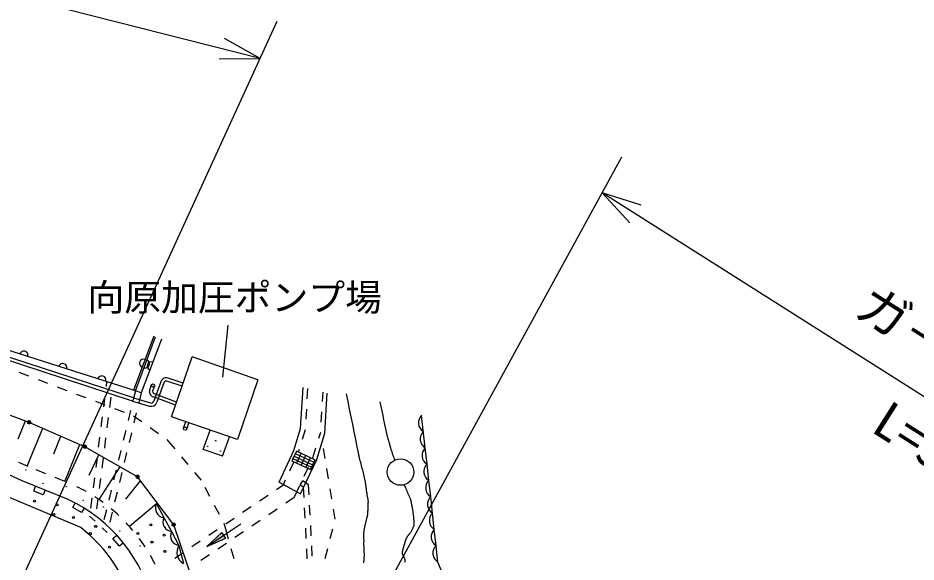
# Model space of a CAD drawing. Units: millimetres, scale not verified. Extents: x 40000 to 680000, y 20000 to 380000.
# Drawn here: x 318891 to 362820, y 289779 to 316388 of the extents above; entities that cross this region are included whole.
import ezdxf
from ezdxf.enums import TextEntityAlignment as Align

# ---------------------------------------------------------------- set-up
doc = ezdxf.new("R2010")
doc.units = ezdxf.units.MM
doc.header["$LTSCALE"] = 1000
doc.linetypes.add('CHAIN', pattern=[18.5, 12, -1.5, 3.5, -1.5])
doc.layers.add('作業ﾚｲﾔ1', color=7, linetype='Continuous', lineweight=25)
doc.styles.add('@ＭＳ ゴシック', font='')
doc.styles.add('ＭＳ ゴシック', font='')
doc.styles.get('@ＭＳ ゴシック').set_extended_font_data('@MS Gothic')
doc.styles.get('ＭＳ ゴシック').set_extended_font_data('MS Gothic')

msp = doc.modelspace()

# ---------------------------------------------------------------- hatches: boundary and pattern name
at = {"layer": '作業ﾚｲﾔ1'}
msp.add_hatch(color=256, dxfattribs=at).paths.add_polyline_path([(328133, 290531), (329055, 290953), (328868, 291229)])

# ---------------------------------------------------------------- linework, layer by layer
for p, q in [((330738, 314410), (248906, 335189)), ((318464, 287589), (331571, 316228)), ((330738, 314410), (328993, 315387)), ((328738, 314383), (330738, 314410)), ((334320, 283821), (348425, 309589)), ((349374, 307238), (347465, 307835)), ((347465, 307835), (348820, 306364)), ((382986, 285334), (347465, 307835)), ((324634, 298155), (313493, 301706)), ((329159, 301368), (328899, 298823)), ((325530, 300820), (324538, 298185)), ((324634, 298155), (325623, 300785)), ((325905, 300679), (324915, 298049)), ((324498, 297653), (317722, 299867)), ((324546, 297806), (317771, 300019)), ((326404, 296884), (327413, 299807)), ((330631, 298696), (327413, 299807)), ((318937, 299060), (319404, 298883)), ((326969, 298522), (326290, 298756)), ((319872, 298705), (320339, 298528)), ((320807, 298350), (321274, 298173)), ((323229, 298603), (323199, 298368)), ((325414, 298441), (325338, 298239)), ((325564, 298385), (325488, 298183)), ((325873, 298588), (325539, 297646)), ((326024, 298535), (325689, 297592)), ((326917, 298372), (326218, 298613)), ((330631, 298696), (329622, 295773)), ((332715, 296303), (332835, 298319)), ((321741, 297996), (322209, 297818)), ((323136, 297872), (323073, 297376)), ((324633, 298155), (324515, 297669)), ((324915, 298049), (324634, 298155)), ((324915, 298049), (324797, 297563)), ((326599, 297450), (325515, 297852)), ((326651, 297602), (325570, 298002)), ((333043, 297757), (333073, 298262)), ((333787, 297623), (333814, 298087)), ((333905, 296089), (334020, 298038)), ((322676, 297641), (323144, 297463)), ((323434, 297834), (323370, 297338)), ((324498, 297653), (325320, 297405)), ((324546, 297806), (325366, 297559)), ((323611, 297286), (324079, 297108)), ((324397, 297183), (324279, 296698)), ((324680, 297077), (324562, 296591)), ((332984, 296759), (333014, 297258)), ((333728, 296625), (333757, 297124)), ((319440, 296608), (318528, 296951)), ((318896, 295802), (319256, 296689)), ((319513, 296625), (319365, 296613)), ((319514, 296618), (319365, 296606)), ((319511, 296633), (319366, 296621)), ((319515, 296610), (319366, 296598)), ((319515, 296603), (319367, 296591)), ((319508, 296640), (319368, 296629)), ((319514, 296595), (319369, 296584)), ((319504, 296647), (319371, 296636)), ((319512, 296588), (319372, 296576)), ((319499, 296654), (319374, 296644)), ((319509, 296580), (319376, 296569)), ((319493, 296661), (319379, 296652)), ((319506, 296572), (319381, 296562)), ((319485, 296668), (319386, 296660)), ((319501, 296564), (319387, 296555)), ((319475, 296675), (319395, 296669)), ((319494, 296556), (319395, 296548)), ((319484, 296548), (319406, 296542)), ((319458, 296681), (319410, 296677)), ((319468, 296539), (319423, 296535)), ((322165, 295415), (319440, 296608)), ((323010, 296880), (322947, 296384)), ((323307, 296842), (323244, 296346)), ((324546, 296931), (324944, 296648)), ((329622, 295773), (326404, 296884)), ((326993, 296332), (327101, 296644)), ((327144, 296280), (327252, 296592)), ((338812, 295363), (338636, 296947)), ((319349, 294462), (320102, 296318)), ((324161, 296212), (324043, 295726)), ((324444, 296105), (324326, 295619)), ((325351, 296358), (325758, 296068)), ((327957, 295286), (328285, 296235)), ((332388, 295229), (332715, 296303)), ((332809, 295781), (332955, 296260)), ((333510, 294796), (333905, 296089)), ((333609, 295835), (333698, 296126)), ((320646, 295071), (320994, 295928)), ((322884, 295888), (322821, 295392)), ((323181, 295850), (323118, 295354)), ((326166, 295778), (326239, 295691)), ((326239, 295691), (326561, 295309)), ((328903, 294951), (329233, 295907)), ((321177, 293718), (321912, 295526)), ((322238, 295432), (322090, 295420)), ((322239, 295424), (322090, 295412)), ((322236, 295439), (322091, 295428)), ((322240, 295417), (322091, 295405)), ((322240, 295409), (322092, 295397)), ((322233, 295446), (322093, 295435)), ((322239, 295402), (322094, 295390)), ((322229, 295454), (322095, 295443)), ((322237, 295394), (322097, 295383)), ((322224, 295461), (322099, 295451)), ((322234, 295386), (322101, 295376)), ((322218, 295468), (322104, 295459)), ((322231, 295379), (322106, 295369)), ((322210, 295475), (322111, 295467)), ((322225, 295371), (322112, 295362)), ((322200, 295481), (322120, 295475)), ((322219, 295363), (322120, 295355)), ((322209, 295354), (322131, 295348)), ((322183, 295488), (322135, 295484)), ((322193, 295345), (322148, 295342)), ((324740, 293944), (322165, 295415)), ((323925, 295240), (323807, 294754)), ((328906, 294958), (327957, 295286)), ((331660, 293683), (332388, 295229)), ((332616, 295149), (332663, 295303)), ((333318, 294879), (333463, 295357)), ((333827, 295333), (333907, 294839)), ((338901, 294565), (338812, 295363)), ((319094, 293754), (316507, 294927)), ((322377, 294030), (322853, 295022)), ((322758, 294896), (322695, 294400)), ((323055, 294858), (322992, 294362)), ((324208, 295133), (324090, 294648)), ((326883, 294926), (327205, 294544)), ((332508, 295196), (332289, 294728)), ((332344, 294845), (333249, 294421)), ((332398, 294962), (333304, 294538)), ((332453, 295079), (333359, 294655)), ((333414, 294772), (332508, 295196)), ((332735, 295090), (332515, 294622)), ((332719, 293116), (333510, 294796)), ((332961, 294984), (332742, 294516)), ((333187, 294878), (332968, 294410)), ((333414, 294772), (333194, 294304)), ((319390, 294444), (318935, 294650)), ((322857, 292833), (323887, 294432)), ((332190, 294244), (332403, 294697)), ((332289, 294728), (333194, 294304)), ((332892, 293974), (333105, 294426)), ((333988, 294346), (334068, 293852)), ((338990, 293768), (338901, 294565)), ((320251, 294094), (319788, 294282)), ((321177, 293718), (320714, 293906)), ((322631, 293904), (322568, 293408)), ((323689, 294268), (323571, 293782)), ((323972, 294162), (323854, 293676)), ((324813, 293961), (324665, 293949)), ((324814, 293954), (324665, 293942)), ((324811, 293968), (324666, 293957)), ((324815, 293946), (324666, 293934)), ((324815, 293939), (324667, 293927)), ((324808, 293976), (324668, 293964)), ((324814, 293931), (324669, 293919)), ((324804, 293983), (324670, 293972)), ((324812, 293923), (324672, 293912)), ((324799, 293990), (324674, 293980)), ((324809, 293916), (324676, 293905)), ((324793, 293997), (324679, 293988)), ((324806, 293908), (324681, 293898)), ((324785, 294004), (324686, 293996)), ((324801, 293900), (324687, 293891)), ((324775, 294011), (324695, 294004)), ((324794, 293892), (324695, 293884)), ((324758, 294017), (324710, 294013)), ((326510, 291601), (324740, 293944)), ((327527, 294161), (327849, 293779)), ((321959, 291463), (316551, 293736)), ((321340, 292842), (319094, 293754)), ((319663, 293244), (319755, 293486)), ((322929, 293866), (322866, 293370)), ((324163, 292849), (324884, 293753)), ((324784, 293884), (324706, 293877)), ((324768, 293875), (324723, 293871)), ((331897, 293556), (331539, 293314)), ((331660, 293683), (332719, 293116)), ((331872, 293569), (331977, 293792)), ((332534, 293215), (332679, 293521)), ((332689, 293548), (332831, 293754)), ((332864, 293427), (332689, 293548)), ((333107, 293562), (332831, 293754)), ((333132, 293063), (333107, 293562)), ((339079, 292970), (338990, 293768)), ((320129, 293064), (319663, 293244)), ((320217, 293298), (320129, 293064)), ((323453, 293296), (323335, 292810)), ((323736, 293190), (323618, 292704)), ((328028, 293441), (328261, 292999)), ((331124, 293034), (330710, 292754)), ((332401, 292931), (332534, 293215)), ((332889, 292928), (332864, 293427)), ((334149, 293359), (334229, 292865)), ((321570, 292450), (321694, 292665)), ((322505, 292912), (322442, 292416)), ((322803, 292874), (322740, 292378)), ((325661, 292631), (324352, 291512)), ((325661, 292631), (326030, 291950)), ((332401, 292931), (331987, 292651)), ((339168, 292172), (339079, 292970)), ((322001, 292198), (321570, 292450)), ((322126, 292415), (322001, 292198)), ((323217, 292325), (323099, 291839)), ((323500, 292218), (323382, 291732)), ((328494, 292557), (328728, 292114)), ((330296, 292474), (329882, 292194)), ((331572, 292371), (331158, 292091)), ((332940, 291929), (332914, 292428)), ((333183, 292064), (333158, 292564)), ((334310, 292372), (334390, 291878)), ((339257, 291374), (339168, 292172)), ((322392, 292017), (322665, 291785)), ((326030, 291950), (326399, 291270)), ((329467, 291914), (329053, 291634)), ((330744, 291811), (330329, 291532)), ((323004, 291445), (323259, 291227)), ((326399, 291270), (326767, 290590)), ((326583, 291618), (326435, 291606)), ((326584, 291611), (326435, 291599)), ((326584, 291603), (326435, 291591)), ((326580, 291626), (326436, 291614)), ((326578, 291633), (326437, 291622)), ((326584, 291596), (326437, 291584)), ((326583, 291588), (326439, 291577)), ((326574, 291640), (326440, 291629)), ((326582, 291581), (326442, 291569)), ((326569, 291647), (326444, 291637)), ((326579, 291573), (326446, 291562)), ((326563, 291654), (326449, 291645)), ((326575, 291565), (326451, 291555)), ((326555, 291661), (326455, 291653)), ((326570, 291557), (326457, 291548)), ((326544, 291668), (326465, 291661)), ((326563, 291549), (326465, 291541)), ((326554, 291541), (326476, 291534)), ((326528, 291674), (326480, 291670)), ((326538, 291532), (326493, 291528)), ((327519, 288672), (326510, 291601)), ((328133, 290531), (329790, 291651)), ((328639, 291355), (328224, 291075)), ((328961, 291672), (329038, 291401)), ((329038, 291401), (329174, 290919)), ((329915, 291252), (329501, 290972)), ((332991, 290930), (332965, 291430)), ((333234, 291066), (333209, 291565)), ((334269, 291393), (334147, 290909)), ((339346, 290576), (339257, 291374)), ((323535, 290928), (323723, 291089)), ((323858, 290547), (323535, 290928)), ((324048, 290710), (323858, 290547)), ((326767, 290590), (326995, 289706)), ((327810, 290795), (327396, 290515)), ((329087, 290692), (328672, 290412)), ((329309, 290438), (329445, 289957)), ((333041, 289932), (333016, 290431)), ((333285, 290067), (333259, 290566)), ((334025, 290424), (333903, 289939)), ((339434, 289779), (339346, 290576)), ((326982, 290235), (326567, 289955)), ((328258, 290132), (327844, 289852)), ((339779, 288961), (339434, 289779))]:
    msp.add_line(p, q, dxfattribs=at)
for points in [[(335805, 289732), (335812, 289795), (335814, 289812), (335816, 289830), (335819, 289847), (335822, 289864), (335824, 289881), (335826, 289898), (335828, 289915), (335829, 289933), (335833, 290019), (335834, 290105), (335834, 290191), (335832, 290277), (335828, 290363), (335825, 290449), (335821, 290535), (335816, 290621), (335816, 290623), (335816, 290624), (335816, 290625), (335816, 290627), (335816, 290628), (335816, 290629), (335816, 290631), (335816, 290632), (335815, 290650), (335815, 290669), (335816, 290687), (335816, 290706), (335816, 290724), (335817, 290742), (335817, 290761), (335818, 290779), (335818, 290847), (335817, 290915), (335815, 290984), (335814, 291052), (335814, 291120), (335815, 291188), (335818, 291256), (335823, 291324), (335824, 291328), (335824, 291331), (335825, 291335), (335826, 291339), (335826, 291343), (335827, 291346), (335828, 291350), (335829, 291354), (335837, 291394), (335846, 291434), (335855, 291474), (335864, 291514), (335873, 291554), (335882, 291594), (335891, 291634), (335900, 291673), (335908, 291705), (335915, 291736), (335923, 291768), (335930, 291799), (335938, 291830), (335946, 291862), (335953, 291893), (335961, 291924), (335964, 291936), (335968, 291948), (335971, 291960), (335974, 291972), (335978, 291984), (335981, 291996), (335984, 292008), (335986, 292021), (335990, 292039), (335992, 292057), (335995, 292075), (335997, 292093), (335999, 292111), (336001, 292129), (336003, 292148), (336005, 292166), (336007, 292194), (336009, 292221), (336011, 292249), (336012, 292277), (336013, 292305), (336014, 292332), (336015, 292360), (336016, 292388), (336016, 292415), (336016, 292441), (336015, 292468), (336014, 292495), (336013, 292521), (336013, 292548), (336013, 292574), (336014, 292601), (336016, 292619), (336018, 292636), (336021, 292654), (336024, 292671), (336027, 292689), (336029, 292707), (336031, 292724), (336031, 292742), (336029, 292779), (336024, 292816), (336018, 292853), (336010, 292890), (336002, 292927), (335994, 292963), (335986, 293000), (335980, 293037), (335973, 293083), (335966, 293129), (335959, 293175), (335953, 293220), (335947, 293266), (335941, 293312), (335935, 293358), (335929, 293404), (335926, 293426), (335923, 293448), (335920, 293470), (335918, 293492), (335915, 293513), (335912, 293535), (335909, 293557), (335906, 293579), (335904, 293592), (335902, 293606), (335899, 293619), (335897, 293632), (335895, 293645), (335892, 293659), (335890, 293672), (335887, 293685), (335872, 293759), (335856, 293832), (335839, 293906), (335823, 293980), (335806, 294053), (335788, 294126), (335771, 294200), (335753, 294273), (335734, 294348), (335715, 294423), (335695, 294498), (335675, 294573), (335655, 294648), (335635, 294723), (335616, 294798), (335597, 294874), (335594, 294885), (335592, 294895), (335589, 294906), (335586, 294917), (335584, 294928), (335582, 294939), (335579, 294950), (335577, 294961), (335575, 294970), (335573, 294979), (335571, 294989), (335569, 294998), (335567, 295008), (335565, 295017), (335563, 295026), (335561, 295036), (335487, 295406), (335412, 295776), (335337, 296146), (335263, 296516), (335188, 296886), (335114, 297257), (335039, 297627), (334965, 297997)], [(337327, 294767), (337315, 294802), (337302, 294836), (337289, 294871), (337277, 294906), (337264, 294941), (337252, 294976), (337240, 295011), (337227, 295046), (337217, 295076), (337207, 295105), (337197, 295135), (337187, 295165), (337177, 295195), (337167, 295225), (337158, 295255), (337148, 295285), (337143, 295305), (337137, 295325), (337131, 295345), (337126, 295365), (337120, 295385), (337115, 295405), (337109, 295425), (337104, 295445), (337096, 295472), (337089, 295499), (337081, 295526), (337073, 295553), (337065, 295580), (337058, 295607), (337050, 295633), (337042, 295660), (337035, 295684), (337028, 295708), (337021, 295731), (337013, 295755), (337006, 295778), (336999, 295802), (336992, 295826), (336986, 295850), (336933, 296068), (336883, 296287), (336837, 296507), (336792, 296727), (336748, 296948), (336702, 297168), (336653, 297387), (336600, 297606)], [(337822, 289777), (337825, 289814), (337826, 289852), (337823, 289889), (337814, 289931), (337798, 289972), (337780, 290013), (337759, 290052), (337738, 290092), (337719, 290132), (337704, 290173), (337695, 290216), (337694, 290221), (337694, 290226), (337695, 290231), (337696, 290236), (337696, 290241), (337698, 290246), (337699, 290251), (337700, 290256), (337718, 290343), (337738, 290430), (337760, 290517), (337783, 290603), (337809, 290689), (337836, 290773), (337867, 290857), (337900, 290940), (337909, 290960), (337918, 290980), (337928, 291000), (337938, 291019), (337949, 291038), (337961, 291057), (337973, 291075), (337986, 291093), (337992, 291101), (337999, 291108), (338006, 291115), (338013, 291121), (338020, 291128), (338027, 291135), (338034, 291142), (338040, 291150), (338057, 291173), (338074, 291196), (338090, 291220), (338105, 291245), (338120, 291269), (338135, 291294), (338149, 291319), (338163, 291344), (338176, 291369), (338189, 291394), (338202, 291419), (338214, 291445), (338226, 291470), (338237, 291496), (338248, 291522), (338258, 291549), (338261, 291558), (338264, 291568), (338267, 291577), (338270, 291587), (338273, 291597), (338275, 291606), (338276, 291616), (338278, 291626), (338279, 291653), (338279, 291681), (338278, 291708), (338276, 291735), (338273, 291763), (338270, 291790), (338266, 291817), (338263, 291845), (338250, 291965), (338236, 292086), (338221, 292207), (338205, 292328), (338186, 292448), (338165, 292568), (338139, 292687), (338109, 292805), (338100, 292837), (338089, 292868), (338077, 292900), (338064, 292931), (338050, 292962), (338037, 292993), (338023, 293023), (338010, 293054), (337983, 293118), (337956, 293181), (337929, 293244), (337901, 293307), (337873, 293370), (337845, 293433), (337817, 293496), (337790, 293559)]]:
    msp.add_lwpolyline(points, dxfattribs=at)
msp.add_lwpolyline([(328133, 290531), (329055, 290953), (328868, 291229)], close=True, dxfattribs=at)
for centre, radius in [((325489, 298413), 80), ((319440, 296608), 75), ((327068, 296306), 80), ((328563, 295708), 10), ((322165, 295415), 75), ((328167, 295432), 10), ((328796, 295204), 10), ((337603, 294180), 650), ((319276, 294276), 10), ((324740, 293944), 75), ((320113, 293629), 10), ((321260, 293459), 10), ((319699, 292753), 50), ((320809, 292572), 50), ((322081, 292793), 10), ((320641, 292097), 50), ((323066, 292472), 10), ((321612, 291954), 50), ((322692, 291522), 50), ((323875, 291299), 10), ((325389, 291596), 50), ((326510, 291601), 75), ((322429, 291167), 50), ((324752, 291170), 50), ((326040, 291091), 50), ((323365, 290502), 50), ((324859, 290558), 10), ((325448, 290755), 50), ((326077, 290300), 50)]:
    msp.add_circle(centre, radius, dxfattribs=at)
for centre, radius, start, end in [((232890, 100599), 203995, 64.1363, 86.0944), ((319176, 299895), 200, 342.3178, 162.3178), ((325034, 299503), 200, 69.3759, 249.3759), ((325129, 299470), 200, 249.3759, 69.3759), ((321082, 299287), 200, 342.3178, 162.3178), ((325410, 299364), 200, 69.3759, 249.3759), ((322987, 298680), 200, 342.3178, 162.3178), ((326156, 298488), 300, 63.2948, 160.4724), ((326156, 298488), 140, 63.2948, 160.4724), ((325619, 298134), 300, 159.4861, 249.6611), ((325619, 298134), 140, 159.4861, 249.6611), ((325407, 297693), 300, 253.2269, 340.4724), ((325407, 297693), 140, 253.2269, 340.4724), ((338980, 296593), 503, 133.3802, 239.3315), ((339069, 295795), 503, 133.3802, 239.3315), ((339158, 294998), 503, 133.3802, 239.3315), ((339246, 294200), 503, 133.3802, 239.3315), ((236744, 106228), 196535, 63.58702, 72.32878), ((318106, 285951), 8362, 60.5218, 63.9479), ((339335, 293402), 503, 133.3802, 239.3315), ((318106, 285951), 7612, 12.5252, 64.8586), ((318106, 285951), 8362, 53.6698, 57.0958), ((326086, 292421), 474, 153.8115, 263.131), ((339424, 292604), 503, 133.3802, 239.3315), ((318106, 285951), 8362, 46.8177, 50.2438), ((339513, 291807), 503, 133.3802, 239.3315), ((318106, 285951), 8362, 39.9657, 43.3917), ((326455, 291741), 474, 153.8115, 263.131), ((317503, 285672), 7307, 13.9129, 52.42), ((326824, 291061), 474, 153.8115, 263.131), ((339602, 291009), 503, 133.3802, 239.3315), ((318106, 285951), 8362, 33.1137, 36.5397), ((327288, 290252), 621, 147.0822, 241.7472), ((339691, 290211), 503, 133.3802, 239.3315), ((318106, 285951), 8362, 26.2616, 29.6876)]:
    msp.add_arc(centre, radius, start, end, dxfattribs=at)
at = {"layer": '作業ﾚｲﾔ1', "linetype": 'CHAIN', "lineweight": 13}
msp.add_arc((232889, 100594), 200000, 64.13686, 81.11082, dxfattribs=at)

# ---------------------------------------------------------------- texts
at = {"layer": '作業ﾚｲﾔ1', "style": 'ＭＳ ゴシック'}
msp.add_text('向原加圧ポンプ場', height=1320, dxfattribs=at).set_placement((329492, 301670), align=Align.BOTTOM_CENTER)
msp.add_text('ガ－ドパイプ', height=1833, rotation=327.649, dxfattribs=at).set_placement((365761, 297429), align=Align.BOTTOM_CENTER)
at = {"layer": '作業ﾚｲﾔ1', "style": '@ＭＳ ゴシック'}
msp.add_text('L=52.0', height=1833, rotation=327.649, dxfattribs=at).set_placement((364690, 295740), align=Align.TOP_CENTER)

doc.saveas('drawing.dxf')
